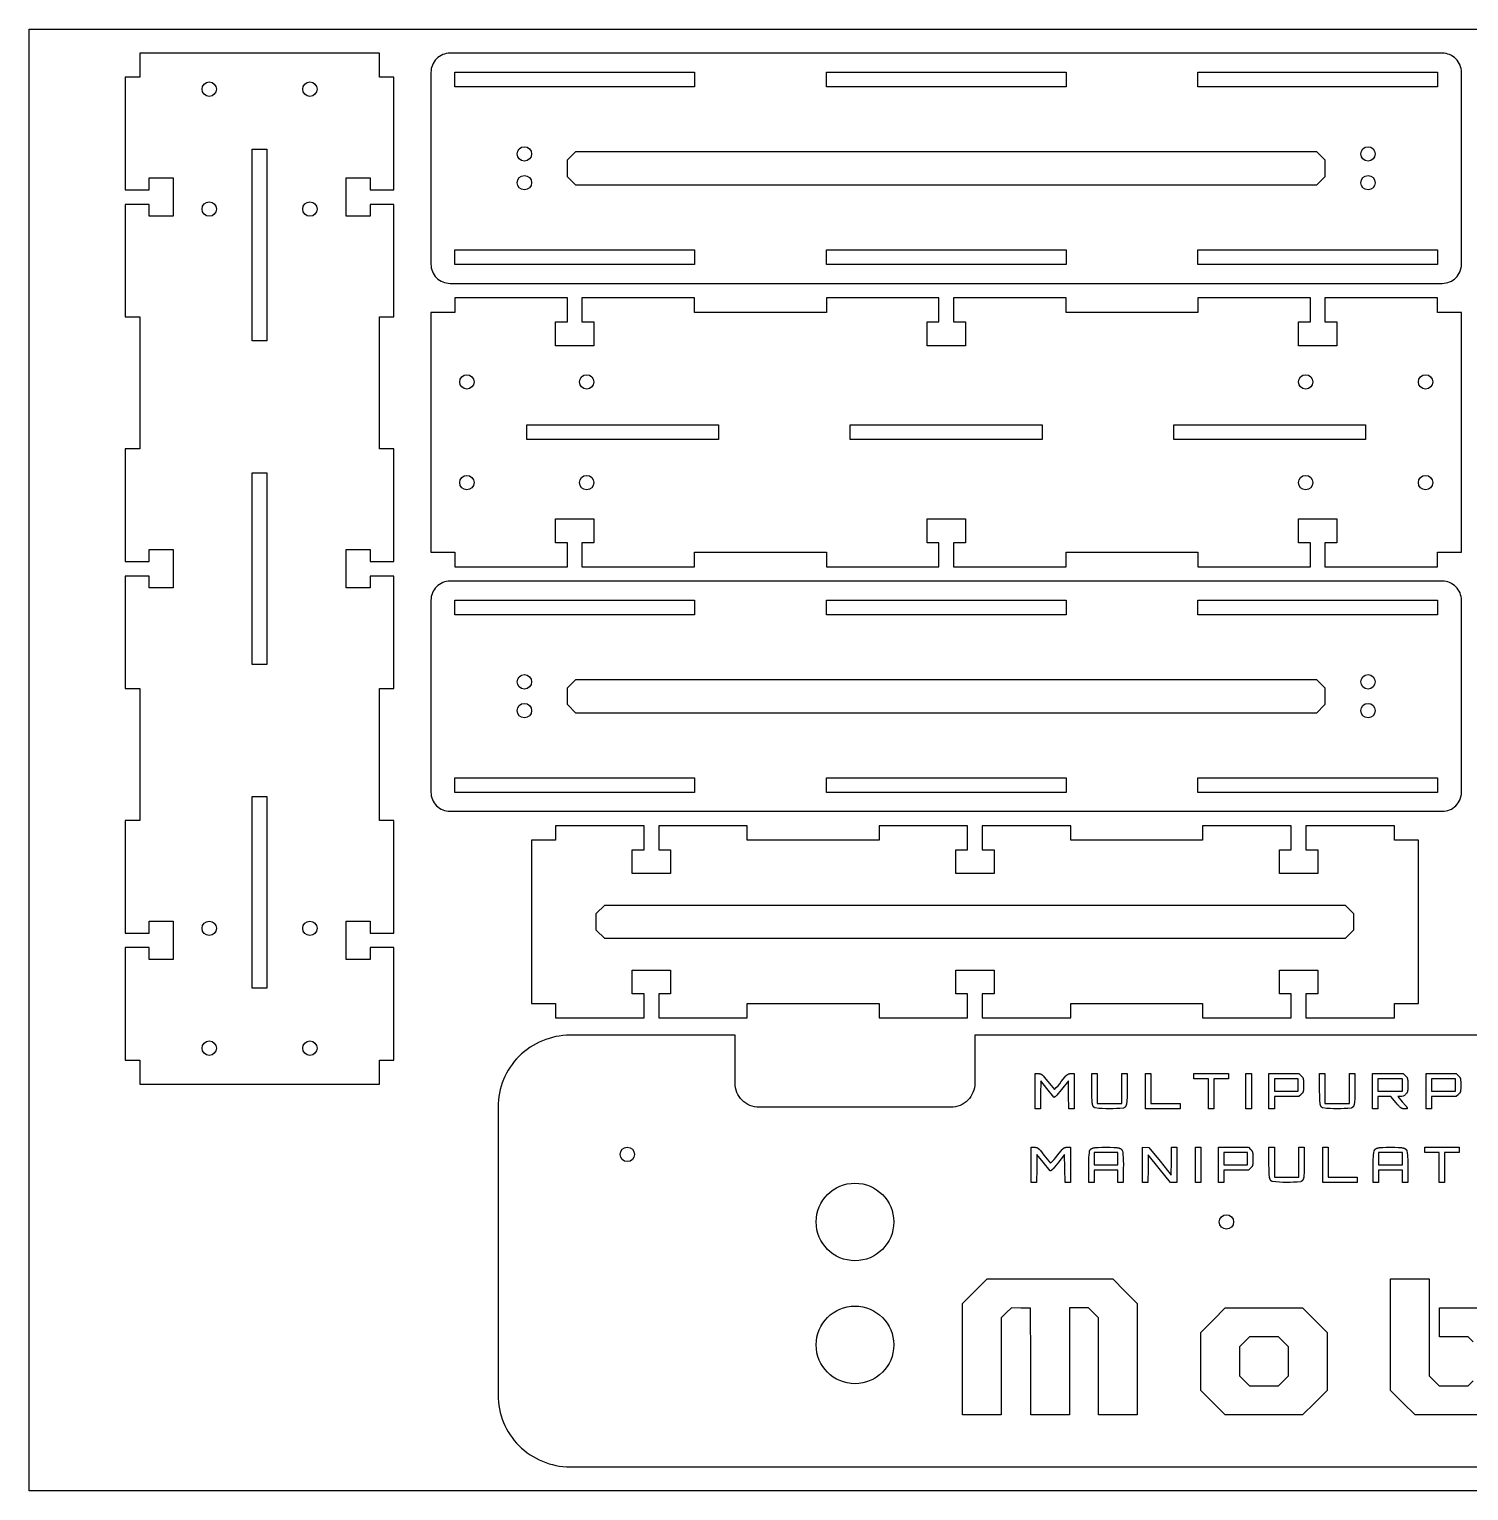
# Model space of a CAD drawing. Extents: x -305 to 305, y 1048 to 1352.
# Drawn here: x -304.8 to -4.5, y 1047.6 to 1352.4 of the extents above; entities that cross this region are included whole.
import ezdxf

# ---------------------------------------------------------------- set-up
doc = ezdxf.new("R2010")
doc.units = 0
for name, color, linetype in [('3_05MM_PETG_INSIDE', 40, 'CONTINUOUS'), ('3_05MM_PETG_OUTSIDE', 30, 'CONTINUOUS'), ('BOUNDARIES', 7, 'CONTINUOUS'), ('ENGRAVE', 7, 'CONTINUOUS'), ('SCREW_HOLES', 7, 'CONTINUOUS')]:
    doc.layers.add(name, color=color, linetype=linetype)

msp = doc.modelspace()

# ---------------------------------------------------------------- linework, layer by layer
at = {"layer": '3_05MM_PETG_INSIDE'}
for points in [[(-216, 1340.4), (-216, 1343.45), (-166, 1343.45), (-166, 1340.4)], [(-138.5, 1340.4), (-138.5, 1343.45), (-88.5, 1343.45), (-88.5, 1340.4)], [(-61, 1340.4), (-61, 1343.45), (-11, 1343.45), (-11, 1340.4)], [(-255.22, 1327.4), (-255.22, 1287.4), (-258.27, 1287.4), (-258.27, 1327.4)], [(-192.5, 1321.65), (-192.5, 1325.15), (-190.75, 1326.9), (-36.25, 1326.9), (-34.5, 1325.15), (-34.5, 1321.65), (-36.25, 1319.9), (-190.75, 1319.9)], [(-216, 1303.35), (-216, 1306.4), (-166, 1306.4), (-166, 1303.35)], [(-138.5, 1303.35), (-138.5, 1306.4), (-88.5, 1306.4), (-88.5, 1303.35)], [(-61, 1303.35), (-61, 1306.4), (-11, 1306.4), (-11, 1303.35)], [(-161, 1266.83), (-201, 1266.83), (-201, 1269.88), (-161, 1269.88)], [(-93.5, 1266.83), (-133.5, 1266.83), (-133.5, 1269.88), (-93.5, 1269.88)], [(-26, 1266.83), (-66, 1266.83), (-66, 1269.88), (-26, 1269.88)], [(-255.22, 1259.9), (-255.22, 1219.9), (-258.27, 1219.9), (-258.27, 1259.9)], [(-216, 1230.3), (-216, 1233.35), (-166, 1233.35), (-166, 1230.3)], [(-138.5, 1230.3), (-138.5, 1233.35), (-88.5, 1233.35), (-88.5, 1230.3)], [(-61, 1230.3), (-61, 1233.35), (-11, 1233.35), (-11, 1230.3)], [(-192.5, 1211.55), (-192.5, 1215.05), (-190.75, 1216.8), (-36.25, 1216.8), (-34.5, 1215.05), (-34.5, 1211.55), (-36.25, 1209.8), (-190.75, 1209.8)], [(-216, 1193.25), (-216, 1196.3), (-166, 1196.3), (-166, 1193.25)], [(-138.5, 1193.25), (-138.5, 1196.3), (-88.5, 1196.3), (-88.5, 1193.25)], [(-61, 1193.25), (-61, 1196.3), (-11, 1196.3), (-11, 1193.25)], [(-255.22, 1192.4), (-255.22, 1152.4), (-258.27, 1152.4), (-258.27, 1192.4)], [(-184.75, 1162.75), (-186.5, 1164.5), (-186.5, 1168), (-184.75, 1169.75), (-30.25, 1169.75), (-28.5, 1168), (-28.5, 1164.5), (-30.25, 1162.75)]]:
    msp.add_lwpolyline(points, close=True, dxfattribs=at)
for centre in [(-132.53, 1103.66), (-132.53, 1078.02)]:
    msp.add_circle(centre, 8.09, dxfattribs=at)
at = {"layer": '3_05MM_PETG_OUTSIDE'}
for points in [[(-228.7, 1163.92), (-228.7, 1187.4), (-231.75, 1187.4), (-231.75, 1214.9), (-228.7, 1214.9), (-228.7, 1238.37), (-231.75, 1238.37), (-233.7, 1238.37), (-233.7, 1235.9), (-238.7, 1235.9), (-238.7, 1243.9), (-233.7, 1243.9), (-233.7, 1241.42), (-231.75, 1241.42), (-228.7, 1241.42), (-228.7, 1264.9), (-231.75, 1264.9), (-231.75, 1292.4), (-228.7, 1292.4), (-228.7, 1315.87), (-231.75, 1315.87), (-233.7, 1315.87), (-233.7, 1313.4), (-238.7, 1313.4), (-238.7, 1321.4), (-233.7, 1321.4), (-233.7, 1318.92), (-231.75, 1318.92), (-228.7, 1318.92), (-228.7, 1342.4), (-231.75, 1342.4), (-231.75, 1347.4), (-281.75, 1347.4), (-281.75, 1342.4), (-284.8, 1342.4), (-284.8, 1318.92), (-281.75, 1318.92), (-279.8, 1318.92), (-279.8, 1321.4), (-274.8, 1321.4), (-274.8, 1313.4), (-279.8, 1313.4), (-279.8, 1315.87), (-281.75, 1315.87), (-284.8, 1315.87), (-284.8, 1292.4), (-281.75, 1292.4), (-281.75, 1264.9), (-284.8, 1264.9), (-284.8, 1241.42), (-281.75, 1241.42), (-279.8, 1241.42), (-279.8, 1243.9), (-274.8, 1243.9), (-274.8, 1235.9), (-279.8, 1235.9), (-279.8, 1238.37), (-281.75, 1238.37), (-284.8, 1238.37), (-284.8, 1214.9), (-281.75, 1214.9), (-281.75, 1187.4), (-284.8, 1187.4), (-284.8, 1163.92), (-281.75, 1163.92), (-279.8, 1163.92), (-279.8, 1166.4), (-274.8, 1166.4), (-274.8, 1158.4), (-279.8, 1158.4), (-279.8, 1160.87), (-281.75, 1160.87), (-284.8, 1160.87), (-284.8, 1137.4), (-281.75, 1137.4), (-281.75, 1132.4), (-231.75, 1132.4), (-231.75, 1137.4), (-228.7, 1137.4), (-228.7, 1160.87), (-231.75, 1160.87), (-233.7, 1160.87), (-233.7, 1158.4), (-238.7, 1158.4), (-238.7, 1166.4), (-233.7, 1166.4), (-233.7, 1163.92), (-231.75, 1163.92)], [(-189.48, 1240.3), (-166, 1240.3), (-166, 1243.35), (-138.5, 1243.35), (-138.5, 1240.3), (-115.03, 1240.3), (-115.03, 1243.35), (-115.03, 1245.3), (-117.5, 1245.3), (-117.5, 1250.3), (-109.5, 1250.3), (-109.5, 1245.3), (-111.98, 1245.3), (-111.98, 1243.35), (-111.98, 1240.3), (-88.5, 1240.3), (-88.5, 1243.35), (-61, 1243.35), (-61, 1240.3), (-37.53, 1240.3), (-37.53, 1243.35), (-37.53, 1245.3), (-40, 1245.3), (-40, 1250.3), (-32, 1250.3), (-32, 1245.3), (-34.48, 1245.3), (-34.48, 1243.35), (-34.48, 1240.3), (-11, 1240.3), (-11, 1243.35), (-6, 1243.35), (-6, 1293.35), (-11, 1293.35), (-11, 1296.4), (-34.48, 1296.4), (-34.48, 1293.35), (-34.48, 1291.4), (-32, 1291.4), (-32, 1286.4), (-40, 1286.4), (-40, 1291.4), (-37.53, 1291.4), (-37.53, 1293.35), (-37.53, 1296.4), (-61, 1296.4), (-61, 1293.35), (-88.5, 1293.35), (-88.5, 1296.4), (-111.98, 1296.4), (-111.98, 1293.35), (-111.98, 1291.4), (-109.5, 1291.4), (-109.5, 1286.4), (-117.5, 1286.4), (-117.5, 1291.4), (-115.03, 1291.4), (-115.03, 1293.35), (-115.03, 1296.4), (-138.5, 1296.4), (-138.5, 1293.35), (-166, 1293.35), (-166, 1296.4), (-189.48, 1296.4), (-189.48, 1293.35), (-189.48, 1291.4), (-187, 1291.4), (-187, 1286.4), (-195, 1286.4), (-195, 1291.4), (-192.53, 1291.4), (-192.53, 1293.35), (-192.53, 1296.4), (-216, 1296.4), (-216, 1293.35), (-221, 1293.35), (-221, 1243.35), (-216, 1243.35), (-216, 1240.3), (-192.53, 1240.3), (-192.53, 1243.35), (-192.53, 1245.3), (-195, 1245.3), (-195, 1250.3), (-187, 1250.3), (-187, 1245.3), (-189.48, 1245.3), (-189.48, 1243.35)], [(-60, 1186.3), (-60, 1183.25), (-87.5, 1183.25), (-87.5, 1186.3), (-105.98, 1186.3), (-105.98, 1183.25), (-105.98, 1181.3), (-103.5, 1181.3), (-103.5, 1176.3), (-111.5, 1176.3), (-111.5, 1181.3), (-109.03, 1181.3), (-109.03, 1183.25), (-109.03, 1186.3), (-127.5, 1186.3), (-127.5, 1183.25), (-155, 1183.25), (-155, 1186.3), (-173.48, 1186.3), (-173.48, 1183.25), (-173.48, 1181.3), (-171, 1181.3), (-171, 1176.3), (-179, 1176.3), (-179, 1181.3), (-176.53, 1181.3), (-176.53, 1183.25), (-176.53, 1186.3), (-195, 1186.3), (-195, 1183.25), (-200, 1183.25), (-200, 1149.25), (-195, 1149.25), (-195, 1146.2), (-176.53, 1146.2), (-176.53, 1149.25), (-176.53, 1151.2), (-179, 1151.2), (-179, 1156.2), (-171, 1156.2), (-171, 1151.2), (-173.48, 1151.2), (-173.48, 1149.25), (-173.48, 1146.2), (-155, 1146.2), (-155, 1149.25), (-127.5, 1149.25), (-127.5, 1146.2), (-109.03, 1146.2), (-109.03, 1149.25), (-109.03, 1151.2), (-111.5, 1151.2), (-111.5, 1156.2), (-103.5, 1156.2), (-103.5, 1151.2), (-105.98, 1151.2), (-105.98, 1149.25), (-105.98, 1146.2), (-87.5, 1146.2), (-87.5, 1149.25), (-60, 1149.25), (-60, 1146.2), (-41.53, 1146.2), (-41.53, 1149.25), (-41.53, 1151.2), (-44, 1151.2), (-44, 1156.2), (-36, 1156.2), (-36, 1151.2), (-38.48, 1151.2), (-38.48, 1149.25), (-38.48, 1146.2), (-20, 1146.2), (-20, 1149.25), (-15, 1149.25), (-15, 1183.25), (-20, 1183.25), (-20, 1186.3), (-38.48, 1186.3), (-38.48, 1183.25), (-38.48, 1181.3), (-36, 1181.3), (-36, 1176.3), (-44, 1176.3), (-44, 1181.3), (-41.53, 1181.3), (-41.53, 1183.25), (-41.53, 1186.3)]]:
    msp.add_lwpolyline(points, close=True, dxfattribs=at)
for points in [[(-217, 1299.4), (-10, 1299.4, 0.414214), (-6, 1303.4), (-6, 1343.4, 0.414214), (-10, 1347.4), (-217, 1347.4, 0.414214), (-221, 1343.4), (-221, 1303.4, 0.414214)], [(-217, 1189.3), (-10, 1189.3, 0.414214), (-6, 1193.3), (-6, 1233.3, 0.414214), (-10, 1237.3), (-217, 1237.3, 0.414214), (-221, 1233.3), (-221, 1193.3, 0.414214)], [(-112.53, 1127.6), (-152.53, 1127.6, -0.414214), (-157.53, 1132.6), (-157.53, 1142.6), (-192, 1142.6, 0.414214), (-207, 1127.6), (-207, 1067.6, 0.414214), (-192, 1052.6), (188, 1052.6, 0.414214), (203, 1067.6), (203, 1127.6, 0.414214), (188, 1142.6), (153.53, 1142.6), (153.53, 1132.6, -0.414214), (148.53, 1127.6), (108.53, 1127.6, -0.414214), (103.53, 1132.6), (103.53, 1142.6), (-107.53, 1142.6), (-107.53, 1132.6, -0.414214)]]:
    msp.add_lwpolyline(points, format="xyb", close=True, dxfattribs=at)
at = {"layer": 'BOUNDARIES'}
msp.add_lwpolyline([(-304.8, 1352.4), (304.8, 1352.4), (304.8, 1047.6), (-304.8, 1047.6)], close=True, dxfattribs=at)
at = {"layer": 'ENGRAVE', "color": 7}
for points in [[(-94.96, 1134.6), (-94.28, 1134.59), (-94.16, 1134.59), (-94.11, 1134.59), (-94.06, 1134.58), (-94.01, 1134.58), (-93.98, 1134.58), (-93.96, 1134.57), (-93.94, 1134.57), (-93.91, 1134.57), (-93.89, 1134.56), (-93.87, 1134.56), (-93.85, 1134.55), (-93.83, 1134.55), (-93.8, 1134.54), (-93.78, 1134.53), (-93.76, 1134.52), (-93.74, 1134.51), (-93.72, 1134.5), (-93.7, 1134.49), (-93.68, 1134.48), (-93.65, 1134.47), (-93.63, 1134.46), (-93.61, 1134.44), (-93.59, 1134.43), (-93.57, 1134.41), (-93.54, 1134.39), (-93.52, 1134.37), (-93.5, 1134.35), (-93.47, 1134.33), (-93.42, 1134.29), (-93.37, 1134.23), (-93.32, 1134.18), (-93.2, 1134.05), (-93.06, 1133.89), (-92.32, 1132.98), (-90.94, 1131.31, 0.054753), (-89.5, 1132.92), (-88.72, 1133.87), (-88.58, 1134.03), (-88.46, 1134.17), (-88.4, 1134.23), (-88.35, 1134.28), (-88.3, 1134.33), (-88.27, 1134.35), (-88.25, 1134.37), (-88.22, 1134.39), (-88.2, 1134.41), (-88.18, 1134.42), (-88.15, 1134.44), (-88.13, 1134.46), (-88.11, 1134.47), (-88.09, 1134.48), (-88.07, 1134.49), (-88.04, 1134.51), (-88.02, 1134.52), (-88, 1134.53), (-87.98, 1134.53), (-87.96, 1134.54), (-87.94, 1134.55), (-87.91, 1134.56), (-87.89, 1134.56), (-87.87, 1134.57), (-87.85, 1134.57), (-87.83, 1134.57), (-87.8, 1134.58), (-87.78, 1134.58), (-87.75, 1134.58), (-87.7, 1134.59), (-87.65, 1134.59), (-87.6, 1134.59), (-87.48, 1134.59), (-86.8, 1134.6), (-86.8, 1127.24), (-87.91, 1127.24), (-87.96, 1130.15), (-88, 1133.06), (-89.44, 1131.27), (-90.13, 1130.43), (-90.39, 1130.13), (-90.5, 1130.01), (-90.6, 1129.91), (-90.65, 1129.87), (-90.69, 1129.83), (-90.73, 1129.79), (-90.77, 1129.76), (-90.78, 1129.75), (-90.8, 1129.73), (-90.82, 1129.72), (-90.83, 1129.71), (-90.85, 1129.7), (-90.86, 1129.69), (-90.88, 1129.68), (-90.88, 1129.68), (-90.89, 1129.68), (-90.9, 1129.67), (-90.9, 1129.67), (-90.91, 1129.67), (-90.92, 1129.66), (-90.92, 1129.66), (-90.93, 1129.66), (-90.93, 1129.66), (-90.94, 1129.66), (-90.95, 1129.65), (-90.95, 1129.65), (-90.95, 1129.65), (-90.95, 1129.65), (-90.96, 1129.65), (-90.96, 1129.65), (-90.96, 1129.65), (-90.96, 1129.65), (-90.97, 1129.65), (-90.97, 1129.65), (-90.97, 1129.65), (-90.97, 1129.65), (-90.98, 1129.65), (-90.98, 1129.65), (-90.98, 1129.65), (-90.98, 1129.65), (-90.99, 1129.65), (-90.99, 1129.65), (-90.99, 1129.65), (-90.99, 1129.65), (-90.99, 1129.65), (-91, 1129.65), (-91, 1129.65), (-91, 1129.65), (-91, 1129.66), (-91, 1129.66), (-91.01, 1129.66), (-91.01, 1129.66), (-91.01, 1129.66), (-91.01, 1129.66), (-91.01, 1129.66), (-91.02, 1129.66), (-91.02, 1129.66), (-91.02, 1129.66), (-91.02, 1129.67), (-91.02, 1129.67), (-91.02, 1129.67), (-91.03, 1129.67), (-91.03, 1129.67), (-91.03, 1129.67), (-91.03, 1129.67), (-91.03, 1129.68), (-91.03, 1129.68), (-91.04, 1129.68), (-91.04, 1129.68), (-91.04, 1129.68), (-91.04, 1129.68), (-92.48, 1131.47), (-93.76, 1133.06), (-93.8, 1130.15), (-93.85, 1127.24), (-94.96, 1127.24)], [(-75.76, 1134.6), (-75.76, 1131.49), (-75.76, 1130.37), (-75.78, 1129.5), (-75.8, 1129.14), (-75.82, 1128.82), (-75.83, 1128.68), (-75.85, 1128.55), (-75.87, 1128.43), (-75.88, 1128.32), (-75.89, 1128.27), (-75.9, 1128.22), (-75.92, 1128.17), (-75.93, 1128.13), (-75.94, 1128.08), (-75.95, 1128.04), (-75.96, 1128), (-75.98, 1127.96), (-75.99, 1127.93), (-76.01, 1127.89), (-76.02, 1127.86), (-76.04, 1127.83), (-76.05, 1127.81), (-76.06, 1127.8), (-76.06, 1127.78), (-76.07, 1127.77), (-76.08, 1127.75), (-76.09, 1127.74), (-76.1, 1127.73), (-76.11, 1127.71), (-76.12, 1127.7), (-76.13, 1127.69), (-76.14, 1127.68), (-76.15, 1127.67), (-76.16, 1127.65), (-76.17, 1127.64), (-76.18, 1127.63), (-76.19, 1127.62), (-76.2, 1127.61), (-76.21, 1127.6), (-76.22, 1127.59), (-76.24, 1127.58), (-76.25, 1127.57), (-76.26, 1127.56), (-76.28, 1127.54), (-76.31, 1127.53), (-76.33, 1127.51), (-76.36, 1127.49), (-76.39, 1127.48), (-76.42, 1127.46), (-76.44, 1127.45), (-76.47, 1127.43), (-76.51, 1127.42, -0.057597), (-82.42, 1127.43), (-82.45, 1127.44), (-82.48, 1127.46), (-82.5, 1127.47), (-82.53, 1127.49), (-82.56, 1127.5), (-82.58, 1127.52), (-82.6, 1127.53), (-82.63, 1127.55), (-82.64, 1127.56), (-82.65, 1127.57), (-82.66, 1127.58), (-82.67, 1127.59), (-82.68, 1127.6), (-82.69, 1127.61), (-82.7, 1127.62), (-82.71, 1127.63), (-82.72, 1127.64), (-82.73, 1127.65), (-82.74, 1127.67), (-82.75, 1127.68), (-82.76, 1127.69), (-82.77, 1127.7), (-82.78, 1127.72), (-82.79, 1127.73), (-82.8, 1127.74), (-82.81, 1127.75), (-82.81, 1127.77), (-82.82, 1127.78), (-82.83, 1127.8), (-82.84, 1127.81), (-82.85, 1127.84), (-82.87, 1127.88), (-82.88, 1127.91), (-82.9, 1127.95), (-82.91, 1127.98), (-82.92, 1128.02), (-82.94, 1128.06), (-82.95, 1128.1), (-82.96, 1128.15), (-82.97, 1128.19), (-82.98, 1128.24), (-83, 1128.35), (-83.02, 1128.46), (-83.03, 1128.58), (-83.05, 1128.71), (-83.06, 1128.85), (-83.08, 1129.16), (-83.1, 1129.52), (-83.12, 1131.49), (-83.12, 1134.6), (-82, 1134.6), (-82, 1128.36), (-76.88, 1128.36), (-76.88, 1134.6)], [(-28.24, 1134.6), (-28.24, 1131.49), (-28.24, 1130.37), (-28.26, 1129.5), (-28.28, 1129.14), (-28.3, 1128.82), (-28.31, 1128.68), (-28.33, 1128.55), (-28.35, 1128.43), (-28.36, 1128.32), (-28.37, 1128.27), (-28.38, 1128.22), (-28.4, 1128.17), (-28.41, 1128.13), (-28.42, 1128.08), (-28.43, 1128.04), (-28.44, 1128), (-28.46, 1127.96), (-28.47, 1127.93), (-28.49, 1127.89), (-28.5, 1127.86), (-28.52, 1127.83), (-28.53, 1127.81), (-28.54, 1127.8), (-28.54, 1127.78), (-28.55, 1127.77), (-28.56, 1127.75), (-28.57, 1127.74), (-28.58, 1127.73), (-28.59, 1127.71), (-28.6, 1127.7), (-28.61, 1127.69), (-28.62, 1127.68), (-28.63, 1127.67), (-28.64, 1127.65), (-28.65, 1127.64), (-28.66, 1127.63), (-28.67, 1127.62), (-28.68, 1127.61), (-28.69, 1127.6), (-28.7, 1127.59), (-28.72, 1127.58), (-28.73, 1127.57), (-28.74, 1127.56), (-28.76, 1127.54), (-28.79, 1127.53), (-28.81, 1127.51), (-28.84, 1127.49), (-28.87, 1127.48), (-28.9, 1127.46), (-28.92, 1127.45), (-28.95, 1127.43), (-28.99, 1127.42, -0.057597), (-34.9, 1127.43), (-34.93, 1127.44), (-34.96, 1127.46), (-34.98, 1127.47), (-35.01, 1127.49), (-35.04, 1127.5), (-35.06, 1127.52), (-35.08, 1127.53), (-35.11, 1127.55), (-35.12, 1127.56), (-35.13, 1127.57), (-35.14, 1127.58), (-35.15, 1127.59), (-35.16, 1127.6), (-35.17, 1127.61), (-35.18, 1127.62), (-35.19, 1127.63), (-35.2, 1127.64), (-35.21, 1127.65), (-35.22, 1127.67), (-35.23, 1127.68), (-35.24, 1127.69), (-35.25, 1127.7), (-35.26, 1127.72), (-35.27, 1127.73), (-35.28, 1127.74), (-35.29, 1127.75), (-35.29, 1127.77), (-35.3, 1127.78), (-35.31, 1127.8), (-35.32, 1127.81), (-35.33, 1127.84), (-35.35, 1127.88), (-35.36, 1127.91), (-35.38, 1127.95), (-35.39, 1127.98), (-35.4, 1128.02), (-35.42, 1128.06), (-35.43, 1128.1), (-35.44, 1128.15), (-35.45, 1128.19), (-35.46, 1128.24), (-35.48, 1128.35), (-35.5, 1128.46), (-35.51, 1128.58), (-35.53, 1128.71), (-35.54, 1128.85), (-35.56, 1129.16), (-35.58, 1129.52), (-35.6, 1131.49), (-35.6, 1134.6), (-34.48, 1134.6), (-34.48, 1128.36), (-29.36, 1128.36), (-29.36, 1134.6)], [(-18.14, 1134.6), (-17.67, 1134.13), (-17.59, 1134.05), (-17.52, 1133.98), (-17.49, 1133.94), (-17.46, 1133.91), (-17.43, 1133.87), (-17.42, 1133.86), (-17.41, 1133.84), (-17.39, 1133.82), (-17.38, 1133.8), (-17.37, 1133.79), (-17.36, 1133.77), (-17.35, 1133.75), (-17.34, 1133.73), (-17.33, 1133.71), (-17.32, 1133.69), (-17.31, 1133.67), (-17.31, 1133.65), (-17.3, 1133.63), (-17.29, 1133.61), (-17.28, 1133.59), (-17.28, 1133.57), (-17.27, 1133.55), (-17.27, 1133.52), (-17.26, 1133.5), (-17.25, 1133.48), (-17.25, 1133.42), (-17.24, 1133.37), (-17.23, 1133.31), (-17.22, 1133.25), (-17.22, 1133.18), (-17.21, 1133.03), (-17.2, 1132.67), (-17.2, 1132.2), (-17.2, 1131.73), (-17.21, 1131.37), (-17.22, 1131.22), (-17.22, 1131.15), (-17.23, 1131.09), (-17.24, 1131.03), (-17.25, 1130.98), (-17.25, 1130.92), (-17.26, 1130.9), (-17.27, 1130.87), (-17.27, 1130.85), (-17.28, 1130.83), (-17.28, 1130.81), (-17.29, 1130.79), (-17.3, 1130.77), (-17.31, 1130.74), (-17.31, 1130.73), (-17.32, 1130.71), (-17.33, 1130.69), (-17.34, 1130.67), (-17.35, 1130.65), (-17.36, 1130.63), (-17.37, 1130.61), (-17.38, 1130.6), (-17.39, 1130.58), (-17.41, 1130.56), (-17.42, 1130.54), (-17.43, 1130.53), (-17.46, 1130.49), (-17.49, 1130.46), (-17.52, 1130.42), (-17.59, 1130.35), (-17.67, 1130.27, -0.230203), (-18.72, 1129.8), (-19.31, 1129.8), (-18.36, 1128.72), (-17.62, 1127.86), (-17.5, 1127.71), (-17.46, 1127.65), (-17.42, 1127.6), (-17.4, 1127.57), (-17.38, 1127.54), (-17.37, 1127.52), (-17.36, 1127.5), (-17.35, 1127.49), (-17.34, 1127.48), (-17.34, 1127.47), (-17.33, 1127.46), (-17.33, 1127.45), (-17.33, 1127.44), (-17.32, 1127.43), (-17.32, 1127.42), (-17.32, 1127.41), (-17.32, 1127.41), (-17.31, 1127.4), (-17.31, 1127.4), (-17.31, 1127.4), (-17.31, 1127.39), (-17.31, 1127.39), (-17.31, 1127.38), (-17.31, 1127.38), (-17.31, 1127.38), (-17.31, 1127.37), (-17.31, 1127.37), (-17.31, 1127.37), (-17.31, 1127.36), (-17.31, 1127.36), (-17.31, 1127.36), (-17.31, 1127.35), (-17.31, 1127.35), (-17.31, 1127.35), (-17.31, 1127.34), (-17.31, 1127.34), (-17.31, 1127.34), (-17.31, 1127.34), (-17.31, 1127.33), (-17.31, 1127.33), (-17.32, 1127.33), (-17.32, 1127.33), (-17.32, 1127.32), (-17.32, 1127.32), (-17.32, 1127.32), (-17.32, 1127.32), (-17.32, 1127.31), (-17.33, 1127.31), (-17.33, 1127.31), (-17.33, 1127.31), (-17.33, 1127.3), (-17.33, 1127.3), (-17.34, 1127.3), (-17.34, 1127.3), (-17.34, 1127.3), (-17.34, 1127.29), (-17.35, 1127.29), (-17.35, 1127.29), (-17.35, 1127.29), (-17.35, 1127.29), (-17.36, 1127.29), (-17.36, 1127.28), (-17.36, 1127.28), (-17.37, 1127.28), (-17.37, 1127.28), (-17.37, 1127.28), (-17.38, 1127.28), (-17.38, 1127.27), (-17.39, 1127.27), (-17.39, 1127.27), (-17.4, 1127.27), (-17.41, 1127.27), (-17.42, 1127.26), (-17.43, 1127.26), (-17.44, 1127.26), (-17.45, 1127.26), (-17.46, 1127.26), (-17.48, 1127.25), (-17.5, 1127.25), (-17.52, 1127.25), (-17.55, 1127.25), (-17.6, 1127.25), (-17.87, 1127.25), (-17.99, 1127.25), (-18.04, 1127.25), (-18.09, 1127.25), (-18.14, 1127.26), (-18.19, 1127.26), (-18.21, 1127.26), (-18.24, 1127.27), (-18.26, 1127.27), (-18.28, 1127.28), (-18.3, 1127.28), (-18.32, 1127.29), (-18.34, 1127.29), (-18.37, 1127.3), (-18.39, 1127.31), (-18.41, 1127.31), (-18.43, 1127.32), (-18.45, 1127.33), (-18.47, 1127.34), (-18.49, 1127.35), (-18.51, 1127.36), (-18.53, 1127.37), (-18.55, 1127.39), (-18.57, 1127.4), (-18.59, 1127.41), (-18.62, 1127.43), (-18.64, 1127.45), (-18.66, 1127.46), (-18.7, 1127.5), (-18.75, 1127.54), (-18.8, 1127.58), (-18.85, 1127.63), (-18.91, 1127.69), (-19.02, 1127.81), (-19.3, 1128.12), (-19.65, 1128.53), (-20.73, 1129.8), (-23.44, 1129.8), (-23.44, 1127.24), (-24.56, 1127.24), (-24.56, 1134.6)], [(-95.76, 1119.24), (-95.08, 1119.23), (-94.96, 1119.23), (-94.91, 1119.23), (-94.86, 1119.22), (-94.81, 1119.22), (-94.78, 1119.22), (-94.76, 1119.21), (-94.74, 1119.21), (-94.71, 1119.21), (-94.69, 1119.2), (-94.67, 1119.2), (-94.65, 1119.19), (-94.63, 1119.19), (-94.6, 1119.18), (-94.58, 1119.17), (-94.56, 1119.16), (-94.54, 1119.15), (-94.52, 1119.14), (-94.5, 1119.13), (-94.48, 1119.12), (-94.45, 1119.11), (-94.43, 1119.1), (-94.41, 1119.08), (-94.39, 1119.07), (-94.37, 1119.05), (-94.34, 1119.03), (-94.32, 1119.01), (-94.3, 1118.99), (-94.27, 1118.97), (-94.22, 1118.93), (-94.17, 1118.87), (-94.12, 1118.82), (-94, 1118.69), (-93.86, 1118.53), (-93.12, 1117.62), (-91.74, 1115.95, 0.054751), (-90.3, 1117.56), (-89.52, 1118.51), (-89.38, 1118.67), (-89.26, 1118.81), (-89.2, 1118.87), (-89.15, 1118.92), (-89.1, 1118.97), (-89.07, 1118.99), (-89.05, 1119.01), (-89.02, 1119.03), (-89, 1119.05), (-88.98, 1119.06), (-88.95, 1119.08), (-88.93, 1119.1), (-88.91, 1119.11), (-88.89, 1119.12), (-88.87, 1119.13), (-88.84, 1119.15), (-88.82, 1119.16), (-88.8, 1119.17), (-88.78, 1119.17), (-88.76, 1119.18), (-88.74, 1119.19), (-88.71, 1119.2), (-88.69, 1119.2), (-88.67, 1119.21), (-88.65, 1119.21), (-88.63, 1119.21), (-88.6, 1119.22), (-88.58, 1119.22), (-88.55, 1119.22), (-88.5, 1119.23), (-88.45, 1119.23), (-88.4, 1119.23), (-88.28, 1119.23), (-87.6, 1119.24), (-87.6, 1111.88), (-88.71, 1111.88), (-88.8, 1117.7), (-90.24, 1115.91), (-90.93, 1115.07), (-91.19, 1114.77), (-91.3, 1114.65), (-91.4, 1114.55), (-91.45, 1114.51), (-91.49, 1114.47), (-91.53, 1114.43), (-91.57, 1114.4), (-91.58, 1114.39), (-91.6, 1114.37), (-91.62, 1114.36), (-91.63, 1114.35), (-91.65, 1114.34), (-91.66, 1114.33), (-91.68, 1114.32), (-91.68, 1114.32), (-91.69, 1114.32), (-91.7, 1114.31), (-91.7, 1114.31), (-91.71, 1114.31), (-91.72, 1114.3), (-91.72, 1114.3), (-91.73, 1114.3), (-91.73, 1114.3), (-91.74, 1114.3), (-91.75, 1114.29), (-91.75, 1114.29), (-91.75, 1114.29), (-91.75, 1114.29), (-91.76, 1114.29), (-91.76, 1114.29), (-91.76, 1114.29), (-91.76, 1114.29), (-91.77, 1114.29), (-91.77, 1114.29), (-91.77, 1114.29), (-91.77, 1114.29), (-91.78, 1114.29), (-91.78, 1114.29), (-91.78, 1114.29), (-91.78, 1114.29), (-91.79, 1114.29), (-91.79, 1114.29), (-91.79, 1114.29), (-91.79, 1114.29), (-91.79, 1114.29), (-91.8, 1114.29), (-91.8, 1114.29), (-91.8, 1114.29), (-91.8, 1114.3), (-91.8, 1114.3), (-91.81, 1114.3), (-91.81, 1114.3), (-91.81, 1114.3), (-91.81, 1114.3), (-91.81, 1114.3), (-91.82, 1114.3), (-91.82, 1114.3), (-91.82, 1114.3), (-91.82, 1114.31), (-91.82, 1114.31), (-91.82, 1114.31), (-91.83, 1114.31), (-91.83, 1114.31), (-91.83, 1114.31), (-91.83, 1114.31), (-91.83, 1114.32), (-91.83, 1114.32), (-91.84, 1114.32), (-91.84, 1114.32), (-91.84, 1114.32), (-91.84, 1114.32), (-93.28, 1116.11), (-94.56, 1117.7), (-94.6, 1114.79), (-94.65, 1111.88), (-95.76, 1111.88), (-95.76, 1115.56), (-95.76, 1115.56)], [(-83.76, 1111.88), (-83.76, 1114.99, -0.048338), (-83.58, 1118.49), (-83.57, 1118.52), (-83.55, 1118.55), (-83.54, 1118.58), (-83.53, 1118.61), (-83.51, 1118.63), (-83.49, 1118.66), (-83.48, 1118.69), (-83.46, 1118.71), (-83.44, 1118.73), (-83.42, 1118.76), (-83.4, 1118.78), (-83.39, 1118.79), (-83.38, 1118.8), (-83.37, 1118.81), (-83.36, 1118.82), (-83.35, 1118.83), (-83.34, 1118.84), (-83.33, 1118.85), (-83.32, 1118.86), (-83.31, 1118.87), (-83.3, 1118.88), (-83.28, 1118.89), (-83.27, 1118.9), (-83.26, 1118.91), (-83.25, 1118.92), (-83.22, 1118.93), (-83.19, 1118.95), (-83.16, 1118.97), (-83.13, 1118.98), (-83.1, 1119), (-83.07, 1119.01), (-83.03, 1119.02), (-83, 1119.04), (-82.96, 1119.05), (-82.92, 1119.06), (-82.88, 1119.07), (-82.84, 1119.09), (-82.8, 1119.1), (-82.75, 1119.11), (-82.66, 1119.13), (-82.55, 1119.14), (-82.44, 1119.16), (-82.33, 1119.17), (-82.06, 1119.2), (-81.77, 1119.21), (-81.05, 1119.23), (-80.16, 1119.24), (-79.27, 1119.23), (-78.55, 1119.21), (-78.26, 1119.2), (-77.99, 1119.17), (-77.88, 1119.16), (-77.77, 1119.14), (-77.66, 1119.13), (-77.57, 1119.11), (-77.52, 1119.1), (-77.48, 1119.09), (-77.44, 1119.07), (-77.4, 1119.06), (-77.36, 1119.05), (-77.32, 1119.04), (-77.29, 1119.02), (-77.25, 1119.01), (-77.22, 1119), (-77.19, 1118.98), (-77.16, 1118.97), (-77.13, 1118.95), (-77.1, 1118.93), (-77.07, 1118.92), (-77.06, 1118.91), (-77.05, 1118.9), (-77.04, 1118.89), (-77.02, 1118.88), (-77.01, 1118.87), (-77, 1118.86), (-76.99, 1118.85), (-76.98, 1118.84), (-76.97, 1118.83), (-76.96, 1118.82), (-76.95, 1118.81), (-76.94, 1118.8), (-76.93, 1118.79), (-76.92, 1118.78), (-76.9, 1118.76), (-76.88, 1118.73), (-76.86, 1118.71), (-76.84, 1118.69), (-76.83, 1118.66), (-76.81, 1118.63), (-76.79, 1118.61), (-76.78, 1118.58), (-76.77, 1118.55), (-76.75, 1118.52), (-76.74, 1118.49, -0.048338), (-76.56, 1114.99), (-76.56, 1111.88), (-77.68, 1111.88), (-77.68, 1114.44), (-82.64, 1114.44), (-82.64, 1111.88)], [(-38.8, 1119.24), (-38.8, 1116.13), (-38.8, 1115.01), (-38.82, 1114.14), (-38.84, 1113.78), (-38.86, 1113.46), (-38.87, 1113.32), (-38.89, 1113.19), (-38.91, 1113.07), (-38.92, 1112.96), (-38.93, 1112.91), (-38.94, 1112.86), (-38.96, 1112.81), (-38.97, 1112.77), (-38.98, 1112.72), (-38.99, 1112.68), (-39, 1112.64), (-39.02, 1112.6), (-39.03, 1112.57), (-39.05, 1112.53), (-39.06, 1112.5), (-39.08, 1112.47), (-39.09, 1112.45), (-39.1, 1112.44), (-39.1, 1112.42), (-39.11, 1112.41), (-39.12, 1112.39), (-39.13, 1112.38), (-39.14, 1112.37), (-39.15, 1112.35), (-39.16, 1112.34), (-39.17, 1112.33), (-39.18, 1112.32), (-39.19, 1112.31), (-39.2, 1112.29), (-39.21, 1112.28), (-39.22, 1112.27), (-39.23, 1112.26), (-39.24, 1112.25), (-39.25, 1112.24), (-39.26, 1112.23), (-39.28, 1112.22), (-39.29, 1112.21), (-39.3, 1112.2), (-39.32, 1112.18), (-39.35, 1112.17), (-39.37, 1112.15), (-39.4, 1112.13), (-39.43, 1112.12), (-39.46, 1112.1), (-39.48, 1112.09), (-39.51, 1112.07), (-39.55, 1112.06, -0.057597), (-45.46, 1112.07), (-45.49, 1112.08), (-45.52, 1112.1), (-45.54, 1112.11), (-45.57, 1112.13), (-45.6, 1112.14), (-45.62, 1112.16), (-45.64, 1112.17), (-45.67, 1112.19), (-45.68, 1112.2), (-45.69, 1112.21), (-45.7, 1112.22), (-45.71, 1112.23), (-45.72, 1112.24), (-45.73, 1112.25), (-45.74, 1112.26), (-45.75, 1112.27), (-45.76, 1112.28), (-45.77, 1112.29), (-45.78, 1112.31), (-45.79, 1112.32), (-45.8, 1112.33), (-45.81, 1112.34), (-45.82, 1112.36), (-45.83, 1112.37), (-45.84, 1112.38), (-45.85, 1112.39), (-45.85, 1112.41), (-45.86, 1112.42), (-45.87, 1112.44), (-45.88, 1112.45), (-45.89, 1112.48), (-45.91, 1112.52), (-45.92, 1112.55), (-45.94, 1112.59), (-45.95, 1112.62), (-45.96, 1112.66), (-45.98, 1112.7), (-45.99, 1112.74), (-46, 1112.79), (-46.01, 1112.83), (-46.02, 1112.88), (-46.04, 1112.99), (-46.06, 1113.1), (-46.07, 1113.22), (-46.09, 1113.35), (-46.1, 1113.49), (-46.12, 1113.8), (-46.14, 1114.16), (-46.16, 1116.13), (-46.16, 1119.24), (-45.04, 1119.24), (-45.04, 1113), (-39.92, 1113), (-39.92, 1119.24)], [(-24.4, 1111.88), (-24.4, 1114.99, -0.048338), (-24.22, 1118.49), (-24.21, 1118.52), (-24.19, 1118.55), (-24.18, 1118.58), (-24.17, 1118.61), (-24.15, 1118.63), (-24.13, 1118.66), (-24.12, 1118.69), (-24.1, 1118.71), (-24.08, 1118.73), (-24.06, 1118.76), (-24.04, 1118.78), (-24.03, 1118.79), (-24.02, 1118.8), (-24.01, 1118.81), (-24, 1118.82), (-23.99, 1118.83), (-23.98, 1118.84), (-23.97, 1118.85), (-23.96, 1118.86), (-23.95, 1118.87), (-23.94, 1118.88), (-23.92, 1118.89), (-23.91, 1118.9), (-23.9, 1118.91), (-23.89, 1118.92), (-23.86, 1118.93), (-23.83, 1118.95), (-23.8, 1118.97), (-23.77, 1118.98), (-23.74, 1119), (-23.71, 1119.01), (-23.67, 1119.02), (-23.64, 1119.04), (-23.6, 1119.05), (-23.56, 1119.06), (-23.52, 1119.07), (-23.48, 1119.09), (-23.44, 1119.1), (-23.39, 1119.11), (-23.3, 1119.13), (-23.19, 1119.14), (-23.08, 1119.16), (-22.97, 1119.17), (-22.7, 1119.2), (-22.41, 1119.21), (-21.69, 1119.23), (-20.8, 1119.24), (-19.91, 1119.23), (-19.19, 1119.21), (-18.9, 1119.2), (-18.63, 1119.17), (-18.52, 1119.16), (-18.41, 1119.14), (-18.3, 1119.13), (-18.21, 1119.11), (-18.16, 1119.1), (-18.12, 1119.09), (-18.08, 1119.07), (-18.04, 1119.06), (-18, 1119.05), (-17.96, 1119.04), (-17.93, 1119.02), (-17.89, 1119.01), (-17.86, 1119), (-17.83, 1118.98), (-17.8, 1118.97), (-17.77, 1118.95), (-17.74, 1118.93), (-17.71, 1118.92), (-17.7, 1118.91), (-17.69, 1118.9), (-17.68, 1118.89), (-17.66, 1118.88), (-17.65, 1118.87), (-17.64, 1118.86), (-17.63, 1118.85), (-17.62, 1118.84), (-17.61, 1118.83), (-17.6, 1118.82), (-17.59, 1118.81), (-17.58, 1118.8), (-17.57, 1118.79), (-17.56, 1118.78), (-17.54, 1118.76), (-17.52, 1118.73), (-17.5, 1118.71), (-17.48, 1118.69), (-17.47, 1118.66), (-17.45, 1118.63), (-17.43, 1118.61), (-17.42, 1118.58), (-17.41, 1118.55), (-17.39, 1118.52), (-17.38, 1118.49, -0.048338), (-17.2, 1114.99), (-17.2, 1111.88), (-18.32, 1111.88), (-18.32, 1114.44), (-23.28, 1114.44), (-23.28, 1111.88)]]:
    msp.add_lwpolyline(points, format="xyb", close=True, dxfattribs=at)
for points in [[(-71.92, 1127.24), (-71.92, 1134.6), (-70.8, 1134.6), (-70.8, 1128.36), (-64.72, 1128.36), (-64.72, 1127.24)], [(-58.8, 1127.24), (-58.8, 1133.48), (-61.84, 1133.48), (-61.84, 1134.6), (-54.64, 1134.6), (-54.64, 1133.48), (-57.68, 1133.48), (-57.68, 1127.24)], [(-50.96, 1127.24), (-50.96, 1134.6), (-49.84, 1134.6), (-49.84, 1127.24)], [(-39.9, 1134.6), (-39.43, 1134.13), (-39.35, 1134.05), (-39.28, 1133.98), (-39.25, 1133.94), (-39.22, 1133.91), (-39.19, 1133.87), (-39.18, 1133.86), (-39.17, 1133.84), (-39.15, 1133.82), (-39.14, 1133.8), (-39.13, 1133.79), (-39.12, 1133.77), (-39.11, 1133.75), (-39.1, 1133.73), (-39.09, 1133.71), (-39.08, 1133.69), (-39.07, 1133.67), (-39.07, 1133.65), (-39.06, 1133.63), (-39.05, 1133.61), (-39.04, 1133.59), (-39.04, 1133.57), (-39.03, 1133.55), (-39.03, 1133.52), (-39.02, 1133.5), (-39.01, 1133.48), (-39.01, 1133.42), (-39, 1133.37), (-38.99, 1133.31), (-38.98, 1133.25), (-38.98, 1133.18), (-38.97, 1133.03), (-38.96, 1132.67), (-38.96, 1132.2), (-38.96, 1131.73), (-38.97, 1131.37), (-38.98, 1131.22), (-38.98, 1131.15), (-38.99, 1131.09), (-39, 1131.03), (-39.01, 1130.98), (-39.01, 1130.92), (-39.02, 1130.9), (-39.03, 1130.87), (-39.03, 1130.85), (-39.04, 1130.83), (-39.04, 1130.81), (-39.05, 1130.79), (-39.06, 1130.77), (-39.07, 1130.74), (-39.07, 1130.73), (-39.08, 1130.71), (-39.09, 1130.69), (-39.1, 1130.67), (-39.11, 1130.65), (-39.12, 1130.63), (-39.13, 1130.61), (-39.14, 1130.6), (-39.15, 1130.58), (-39.17, 1130.56), (-39.18, 1130.54), (-39.19, 1130.53), (-39.22, 1130.49), (-39.25, 1130.46), (-39.28, 1130.42), (-39.35, 1130.35), (-39.43, 1130.27), (-39.9, 1129.8), (-45.04, 1129.8), (-45.04, 1127.24), (-46.16, 1127.24), (-46.16, 1134.6)], [(-7.1, 1134.6), (-6.63, 1134.13), (-6.55, 1134.05), (-6.48, 1133.98), (-6.45, 1133.94), (-6.42, 1133.91), (-6.39, 1133.87), (-6.38, 1133.86), (-6.37, 1133.84), (-6.35, 1133.82), (-6.34, 1133.8), (-6.33, 1133.79), (-6.32, 1133.77), (-6.31, 1133.75), (-6.3, 1133.73), (-6.29, 1133.71), (-6.28, 1133.69), (-6.27, 1133.67), (-6.27, 1133.65), (-6.26, 1133.63), (-6.25, 1133.61), (-6.24, 1133.59), (-6.24, 1133.57), (-6.23, 1133.55), (-6.23, 1133.52), (-6.22, 1133.5), (-6.21, 1133.48), (-6.21, 1133.42), (-6.2, 1133.37), (-6.19, 1133.31), (-6.18, 1133.25), (-6.18, 1133.18), (-6.17, 1133.03), (-6.16, 1132.67), (-6.16, 1132.2), (-6.16, 1131.73), (-6.17, 1131.37), (-6.18, 1131.22), (-6.18, 1131.15), (-6.19, 1131.09), (-6.2, 1131.03), (-6.21, 1130.98), (-6.21, 1130.92), (-6.22, 1130.9), (-6.23, 1130.87), (-6.23, 1130.85), (-6.24, 1130.83), (-6.24, 1130.81), (-6.25, 1130.79), (-6.26, 1130.77), (-6.27, 1130.74), (-6.27, 1130.73), (-6.28, 1130.71), (-6.29, 1130.69), (-6.3, 1130.67), (-6.31, 1130.65), (-6.32, 1130.63), (-6.33, 1130.61), (-6.34, 1130.6), (-6.35, 1130.58), (-6.37, 1130.56), (-6.38, 1130.54), (-6.39, 1130.53), (-6.42, 1130.49), (-6.45, 1130.46), (-6.48, 1130.42), (-6.55, 1130.35), (-6.63, 1130.27), (-7.1, 1129.8), (-12.24, 1129.8), (-12.24, 1127.24), (-13.36, 1127.24), (-13.36, 1134.6)], [(-40.08, 1130.92), (-40.08, 1133.48), (-45.04, 1133.48), (-45.04, 1130.92)], [(-18.32, 1130.92), (-18.32, 1133.48), (-23.44, 1133.48), (-23.44, 1130.92)], [(-7.28, 1130.92), (-7.28, 1133.48), (-12.24, 1133.48), (-12.24, 1130.92)], [(-72.56, 1111.88), (-72.56, 1119.24), (-71.2, 1119.22), (-68.88, 1116.33), (-66.56, 1113.43), (-66.52, 1116.33), (-66.47, 1119.24), (-65.36, 1119.24), (-65.36, 1111.88), (-66.72, 1111.9), (-69.04, 1114.79), (-71.36, 1117.69), (-71.4, 1114.79), (-71.45, 1111.88)], [(-61.52, 1111.88), (-61.52, 1119.24), (-60.4, 1119.24), (-60.4, 1111.88)], [(-50.46, 1119.24), (-49.99, 1118.77), (-49.91, 1118.69), (-49.84, 1118.62), (-49.81, 1118.58), (-49.78, 1118.55), (-49.75, 1118.51), (-49.74, 1118.5), (-49.73, 1118.48), (-49.71, 1118.46), (-49.7, 1118.44), (-49.69, 1118.43), (-49.68, 1118.41), (-49.67, 1118.39), (-49.66, 1118.37), (-49.65, 1118.35), (-49.64, 1118.33), (-49.63, 1118.31), (-49.63, 1118.29), (-49.62, 1118.27), (-49.61, 1118.25), (-49.6, 1118.23), (-49.6, 1118.21), (-49.59, 1118.19), (-49.59, 1118.16), (-49.58, 1118.14), (-49.57, 1118.12), (-49.57, 1118.06), (-49.56, 1118.01), (-49.55, 1117.95), (-49.54, 1117.89), (-49.54, 1117.82), (-49.53, 1117.67), (-49.52, 1117.31), (-49.52, 1116.84), (-49.52, 1116.37), (-49.53, 1116.01), (-49.54, 1115.86), (-49.54, 1115.79), (-49.55, 1115.73), (-49.56, 1115.67), (-49.57, 1115.62), (-49.57, 1115.56), (-49.58, 1115.54), (-49.59, 1115.51), (-49.59, 1115.49), (-49.6, 1115.47), (-49.6, 1115.45), (-49.61, 1115.43), (-49.62, 1115.41), (-49.63, 1115.38), (-49.63, 1115.37), (-49.64, 1115.35), (-49.65, 1115.33), (-49.66, 1115.31), (-49.67, 1115.29), (-49.68, 1115.27), (-49.69, 1115.25), (-49.7, 1115.24), (-49.71, 1115.22), (-49.73, 1115.2), (-49.74, 1115.18), (-49.75, 1115.17), (-49.78, 1115.13), (-49.81, 1115.1), (-49.84, 1115.06), (-49.91, 1114.99), (-49.99, 1114.91), (-50.46, 1114.44), (-55.6, 1114.44), (-55.6, 1111.88), (-56.72, 1111.88), (-56.72, 1119.24)], [(-34.96, 1111.88), (-34.96, 1119.24), (-33.84, 1119.24), (-33.84, 1113), (-27.76, 1113), (-27.76, 1111.88)], [(-10.64, 1111.88), (-10.64, 1118.12), (-13.68, 1118.12), (-13.68, 1119.24), (-6.48, 1119.24), (-6.48, 1118.12), (-9.52, 1118.12), (-9.52, 1111.88)], [(-77.68, 1115.56), (-77.68, 1118.12), (-82.64, 1118.12), (-82.64, 1115.56)], [(-50.64, 1115.56), (-50.64, 1118.12), (-55.6, 1118.12), (-55.6, 1115.56)], [(-18.32, 1115.56), (-18.32, 1118.12), (-23.28, 1118.12), (-23.28, 1115.56)], [(-110.07, 1075.05), (-110.07, 1086.67), (-107.51, 1089.23), (-104.96, 1091.78), (-91.86, 1091.78), (-78.75, 1091.78), (-76.2, 1089.23), (-73.64, 1086.67), (-73.64, 1075.05), (-73.64, 1063.42), (-77.67, 1063.42), (-81.7, 1063.42), (-81.7, 1073.54), (-81.7, 1083.66), (-82.75, 1084.7), (-83.8, 1085.74), (-85.78, 1085.74), (-87.75, 1085.74), (-87.75, 1074.58), (-87.75, 1063.42), (-91.78, 1063.42), (-95.81, 1063.42), (-95.85, 1074.54), (-95.89, 1085.66), (-97.9, 1085.7), (-99.9, 1085.74), (-100.96, 1084.7), (-102.01, 1083.66), (-102.01, 1073.54), (-102.01, 1063.42), (-106.04, 1063.42), (-110.07, 1063.42)], [(-57.84, 1065.97), (-60.39, 1068.53), (-60.39, 1074.58), (-60.39, 1080.63), (-57.83, 1083.18), (-55.28, 1085.74), (-47.21, 1085.74), (-39.15, 1085.74), (-36.59, 1083.18), (-34.04, 1080.62), (-34.04, 1074.57), (-34.04, 1068.52), (-36.6, 1065.97), (-39.15, 1063.42), (-47.22, 1063.42), (-55.28, 1063.42)], [(-43.15, 1070.5), (-42.1, 1071.54), (-42.1, 1074.57), (-42.1, 1077.59), (-43.14, 1078.64), (-44.18, 1079.69), (-47.21, 1079.69), (-50.23, 1079.69), (-51.28, 1078.65), (-52.33, 1077.61), (-52.33, 1074.58), (-52.33, 1071.56), (-51.29, 1070.51), (-50.25, 1069.46), (-47.22, 1069.46), (-44.2, 1069.46)]]:
    msp.add_lwpolyline(points, close=True, dxfattribs=at)
for points in [[(0.45, 1063.42), (-7.62, 1063.42), (-15.68, 1063.42), (-18.24, 1065.97), (-20.79, 1068.53), (-20.79, 1080.16), (-20.79, 1091.78), (-16.76, 1091.78), (-12.73, 1091.78), (-12.73, 1081.66), (-12.73, 1071.54), (-11.68, 1070.5), (-10.63, 1069.46), (-7.61, 1069.46), (-4.58, 1069.46), (-3.54, 1070.51)], [(-3.55, 1078.65), (-4.6, 1079.69), (-7.58, 1079.69), (-10.57, 1079.69), (-10.57, 1082.71), (-10.57, 1085.74), (-5.06, 1085.74), (0.45, 1085.74)]]:
    msp.add_lwpolyline(points, dxfattribs=at)
at = {"layer": 'SCREW_HOLES'}
for centre in [(-267.25, 1339.9), (-246.25, 1339.9), (-201.5, 1326.4), (-25.5, 1326.4), (-201.5, 1320.4), (-25.5, 1320.4), (-267.25, 1314.9), (-246.25, 1314.9), (-213.5, 1278.85), (-188.5, 1278.85), (-38.5, 1278.85), (-13.5, 1278.85), (-213.5, 1257.85), (-188.5, 1257.85), (-38.5, 1257.85), (-13.5, 1257.85), (-201.5, 1216.3), (-25.5, 1216.3), (-201.5, 1210.3), (-25.5, 1210.3), (-267.25, 1164.9), (-246.25, 1164.9), (-267.25, 1139.9), (-246.25, 1139.9), (-180.03, 1117.75), (-55.03, 1103.66)]:
    msp.add_circle(centre, 1.5, dxfattribs=at)

doc.saveas('drawing.dxf')
